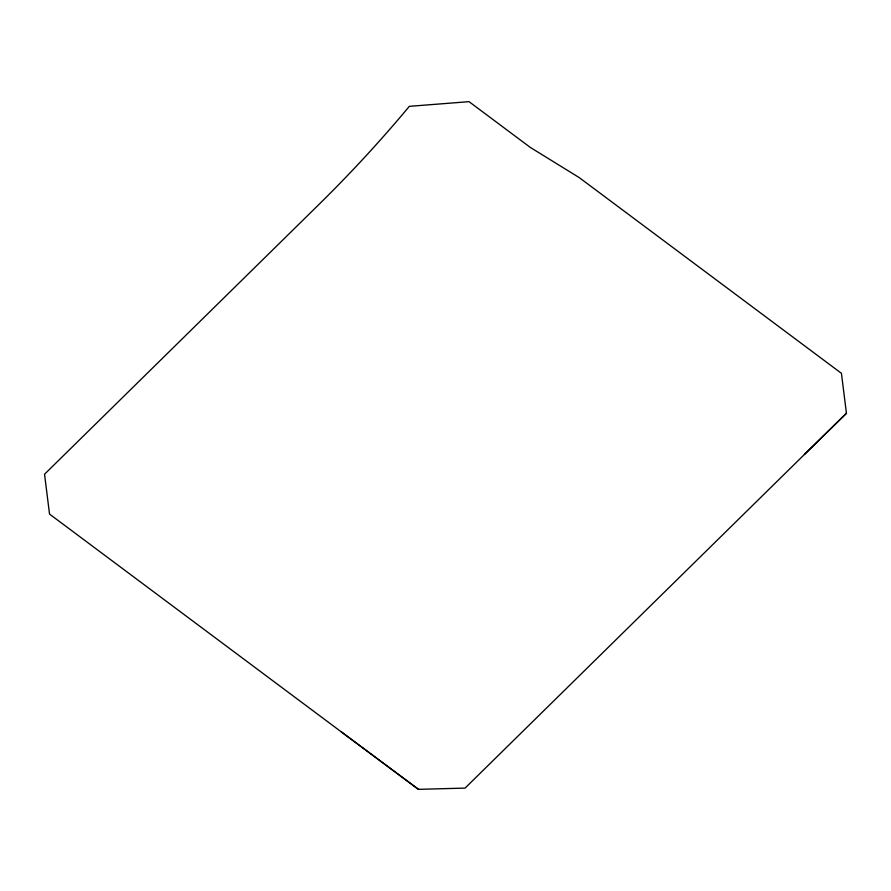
<?xml version="1.0" encoding="UTF-8"?>
<svg xmlns="http://www.w3.org/2000/svg" width="891" height="891" viewBox="0 0 891 891"><rect width="100%" height="100%" fill="white"/><g stroke="black" fill="none" stroke-linecap="round" stroke-linejoin="round"><path stroke-width="1.34" d="M846.417 413.179L465.069 788.112L418.291 789.337L49.528 514.085L44.55 474.224L318.833 204.562A1707.991 1424.264 12.2 0 0 409.325 106.341L469.022 101.663L530.29 147.405L579.239 177.61L841.438 373.318L846.45 413.424L804.384 454.51M340.975 731.622L418.581 789.326"/></g></svg>
